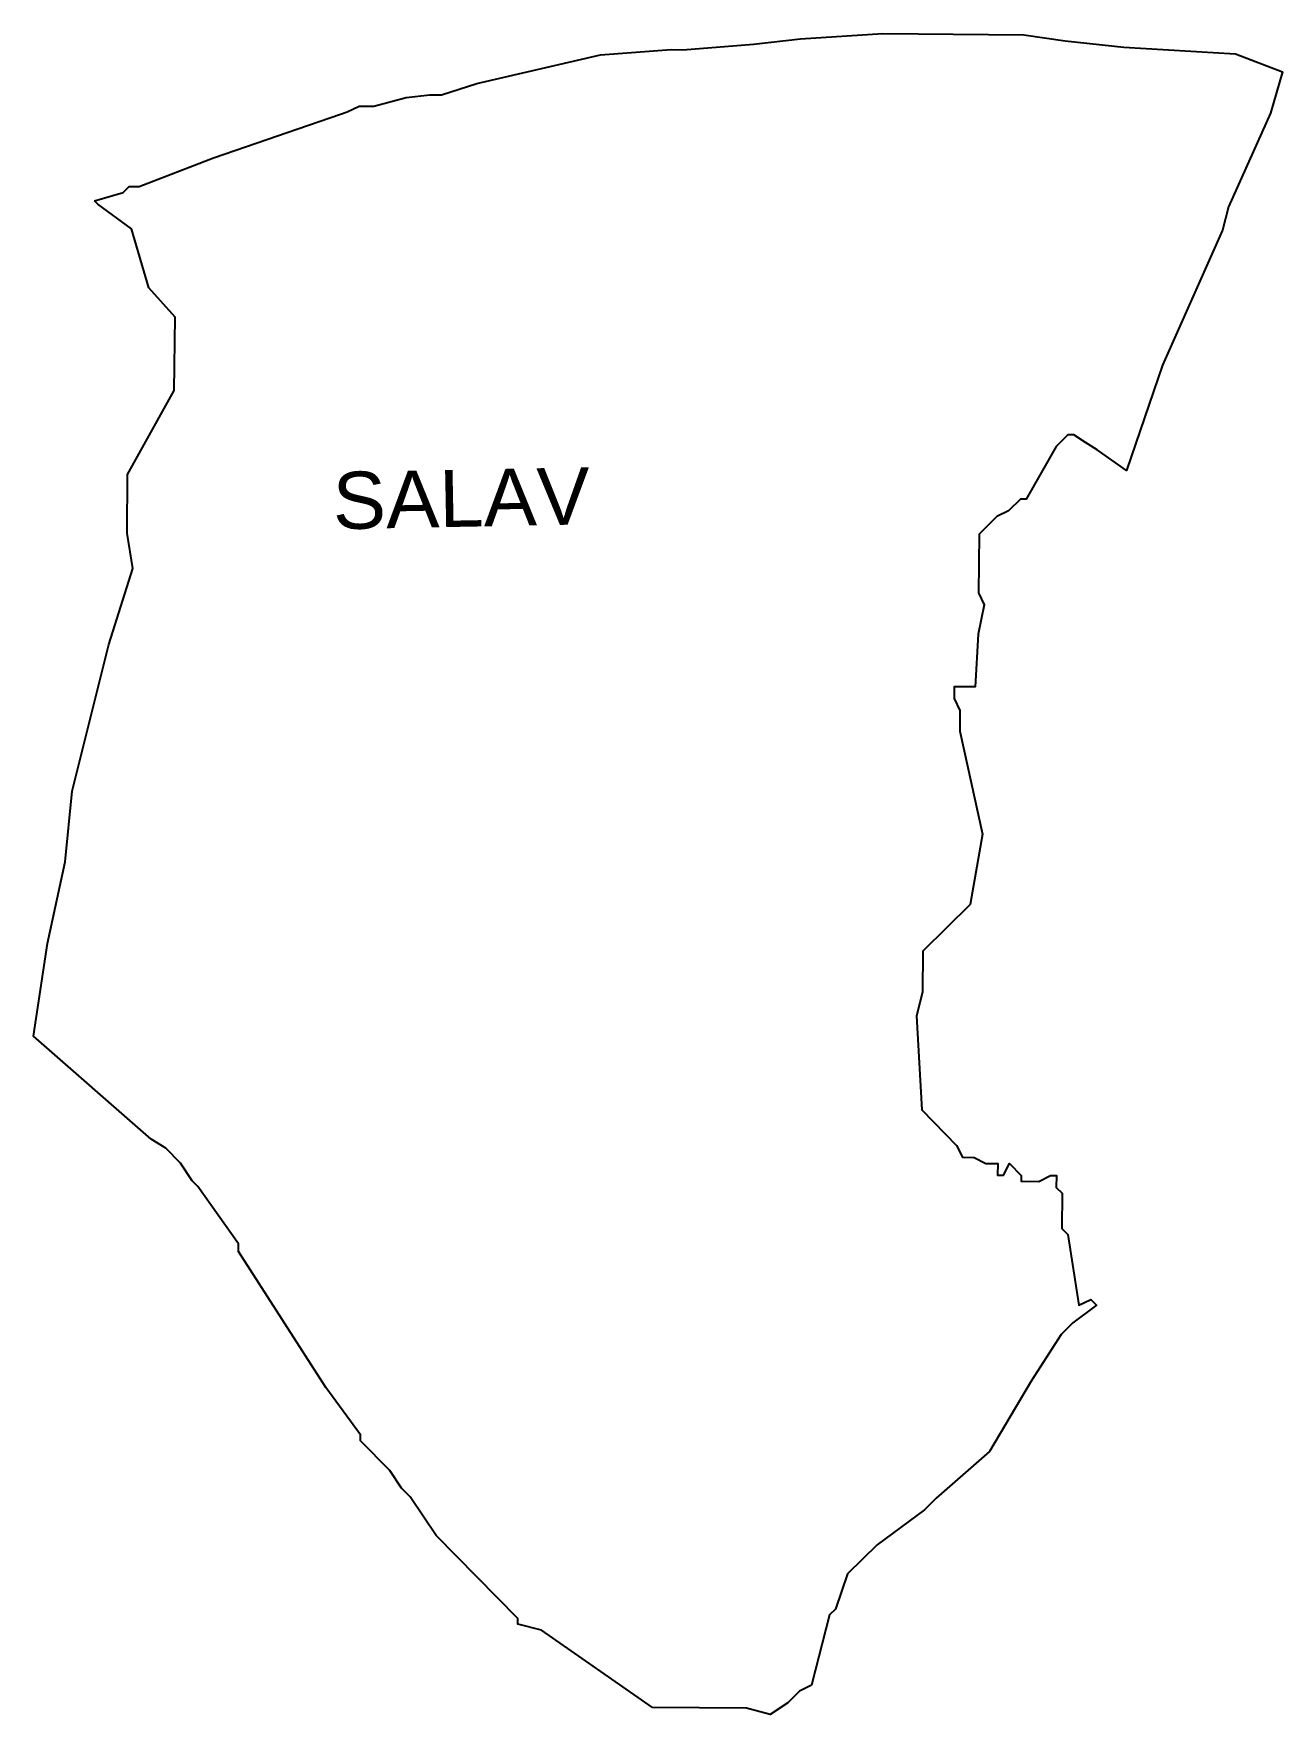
# Model space of a CAD drawing. Header units: metres. Extents: x 278749 to 284319, y 2048397 to 2051598.
# Drawn here: x 281940 to 284319, y 2048397 to 2051598 of the extents above; entities that cross this region are included whole.
import ezdxf

# ---------------------------------------------------------------- set-up
doc = ezdxf.new("R2010")
doc.units = ezdxf.units.M
doc.layers.add('VILLAGE NAME', color=250, linetype='Continuous')
doc.styles.get("Standard").update_dxf_attribs({"font": 'simplex.shx'})

msp = doc.modelspace()

# ---------------------------------------------------------------- linework, layer by layer
at = {"color": 6, "flags": 128}
msp.add_lwpolyline([(282055.9, 2051279.8), (282110.9, 2051295.8), (282122.2, 2051306.9), (282141.2, 2051306.9), (282282.7, 2051361.8), (282524.9, 2051445), (282537.6, 2051449.3), (282560.1, 2051460.3), (282588.2, 2051460.3), (282649.8, 2051476.5), (282694.6, 2051481.7), (282717, 2051481.5), (282784.3, 2051503.4), (283019.9, 2051557.6), (283154.4, 2051567.8), (283176.8, 2051567.6), (283311.2, 2051577.9), (283400.9, 2051588.3), (283557.8, 2051598.2), (283826.5, 2051596.2), (283904.8, 2051584.4), (284016.7, 2051572.3), (284229.3, 2051559.5), (284318.7, 2051525.2), (284295.7, 2051447), (284215.9, 2051268.5), (284204.4, 2051223.7), (284090.4, 2050967.1), (284021.7, 2050766), (283966, 2050805.6), (283943.7, 2050819.8), (283921.4, 2050834), (283910.2, 2050834.1), (283887.7, 2050811.9), (283830.9, 2050711.5), (283819.7, 2050711.6), (283797.1, 2050689.4), (283774.6, 2050678.3), (283740.8, 2050645), (283739.9, 2050533), (283750.9, 2050510.6), (283739.3, 2050454.7), (283733.8, 2050353.9), (283693.7, 2050354.2), (283693.6, 2050331.8), (283704.6, 2050309.3), (283704.6, 2050269.5), (283747.6, 2050073.9), (283724.2, 2049939.7), (283633.9, 2049850.8), (283633.3, 2049772.4), (283621.7, 2049727.7), (283631.6, 2049548.4), (283698.2, 2049480.7), (283709.3, 2049458.3), (283731.7, 2049458.1), (283754, 2049446.7), (283776.4, 2049446.6), (283776.2, 2049424.2), (283787.4, 2049424.1), (283798.8, 2049446.4), (283821, 2049423.8), (283821, 2049412.6), (283854.5, 2049412.4), (283877, 2049423.4), (283888.2, 2049423.3), (283888, 2049400.9), (283899.1, 2049389.6), (283898.6, 2049322.4), (283909.7, 2049311.1), (283931, 2049176.6), (283953.5, 2049187.6), (283964.7, 2049176.4), (283919.6, 2049143.1), (283897, 2049120.9), (283840.4, 2049031.7), (283761, 2048898), (283659.5, 2048809.2), (283636.9, 2048786.9), (283546.8, 2048720.4), (283490.4, 2048664.9), (283467.5, 2048597.9), (283456.2, 2048586.7), (283421.6, 2048452.6), (283399.1, 2048441.6), (283376.6, 2048419.4), (283342.8, 2048397.3), (283298.1, 2048408.8), (283118.9, 2048410.2), (282907.3, 2048557.4), (282862.6, 2048568.9), (282862.7, 2048580.1), (282707.1, 2048738.1), (282657.3, 2048811.3), (282640.6, 2048828.2), (282618.5, 2048861.9), (282562.9, 2048918.4), (282563, 2048929.5), (282496.5, 2049019.6), (282330.5, 2049278.5), (282330.5, 2049293.5), (282253.1, 2049402.3), (282242, 2049413.5), (282219.8, 2049447.3), (282192.1, 2049475.5), (282164.2, 2049492.5), (281940.1, 2049689.1), (281966.7, 2049865.1), (282000.2, 2050020.9), (282013.8, 2050155.5), (282083.1, 2050434.6), (282129, 2050579.6), (282118.3, 2050646.9), (282119.2, 2050758.7), (282208, 2050918.5), (282209.6, 2051058.4), (282159.4, 2051113.8), (282126.8, 2051226.7), (282062.3, 2051273.4), (282055.9, 2051279.8)], dxfattribs=at)

# ---------------------------------------------------------------- texts
at = {"layer": 'VILLAGE NAME', "insert": (282508.8, 2050763), "char_height": 108.748, "attachment_point": 1, "rotation": 1.1028}
msp.add_mtext_dynamic_manual_height_columns('{\\fArial|b0|i0|c0|p34;SALAV}', width=726.929, gutter_width=543.7, heights=[0], dxfattribs=at)

doc.saveas('drawing.dxf')
